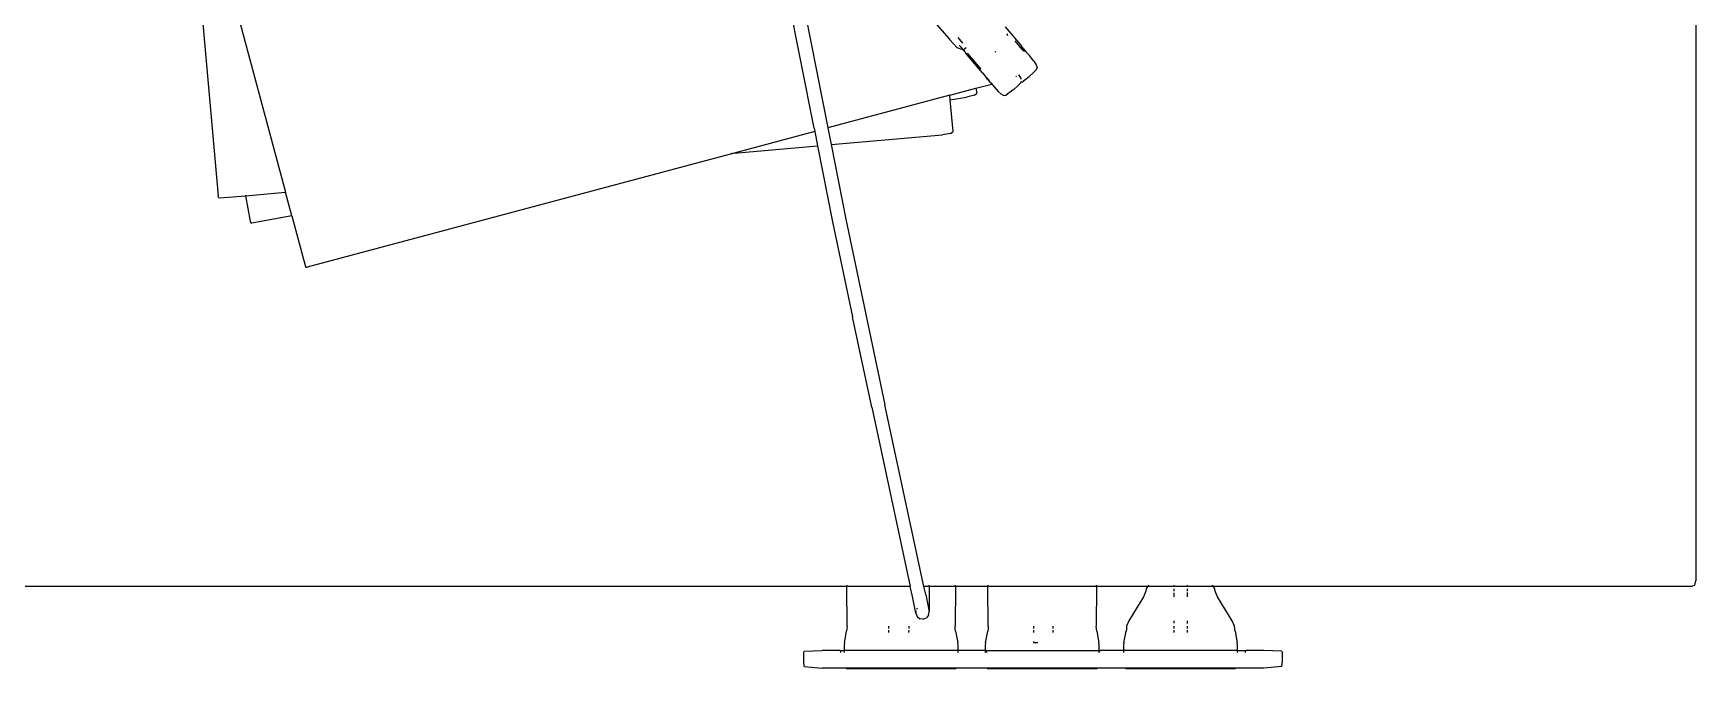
# Model space of a CAD drawing. Header units: metres. Extents: x -353 to 1688, y -477 to 135.
# Drawn here: x -298.1978 to -297.7919, y -222.5899 to -222.4346 of the extents above; entities that cross this region are included whole.
import ezdxf

# ---------------------------------------------------------------- set-up
doc = ezdxf.new("R2010")
doc.units = ezdxf.units.M
doc.header["$MEASUREMENT"] = 0
doc.layers.add('Edges', color=7, linetype='Continuous')
doc.layers.add('FURNITURE', color=130, linetype='Continuous', plot=False)

# ---------------------------------------------------------------- blocks, each defined once
blk = doc.blocks.new('c table')
at = {"layer": 'Edges'}
for p, q in [((836.52757, 429.97886), (836.52749, 429.97791)), ((836.52749, 429.97791), (836.52749, 429.97628)), ((836.52757, 429.97886), (836.53088, 429.97918)), ((836.53088, 429.97918), (836.53607, 429.97918)), ((836.53613, 429.97926), (836.53607, 429.97918)), ((836.53607, 429.97918), (836.55615, 429.97918)), ((836.53613, 429.97926), (836.55609, 429.97926)), ((836.55615, 429.97918), (836.55609, 429.97926)), ((836.55615, 429.97918), (836.56137, 429.97918)), ((836.56144, 429.97926), (836.56137, 429.97918)), ((836.56137, 429.97918), (836.58146, 429.97918)), ((836.56144, 429.97926), (836.58139, 429.97926)), ((836.58146, 429.97918), (836.58139, 429.97926)), ((836.58146, 429.97918), (836.58717, 429.97918)), ((836.58724, 429.97926), (836.58717, 429.97918)), ((836.58717, 429.97918), (836.60726, 429.97918)), ((836.58724, 429.97926), (836.60719, 429.97926)), ((836.60726, 429.97918), (836.60719, 429.97926)), ((836.60726, 429.97918), (836.61165, 429.97918)), ((836.61496, 429.97886), (836.61165, 429.97918)), ((836.61496, 429.97886), (836.61504, 429.97791)), ((836.61504, 429.97791), (836.61504, 429.97628)), ((836.52757, 429.97601), (836.52749, 429.97628)), ((836.52757, 429.97601), (836.53088, 429.97592)), ((836.53088, 429.97592), (836.53414, 429.97592)), ((836.53423, 429.97601), (836.53414, 429.97592)), ((836.53568, 429.97592), (836.53414, 429.97592)), ((836.53426, 429.97628), (836.53423, 429.97601)), ((836.53568, 429.97628), (836.53568, 429.97592)), ((836.53568, 429.97592), (836.53568, 429.97543)), ((836.53568, 429.97592), (836.55654, 429.97592)), ((836.53568, 429.97543), (836.5357, 429.97498)), ((836.5357, 429.97498), (836.53576, 429.97453)), ((836.53614, 429.97239), (836.53576, 429.97453)), ((836.55646, 429.97453), (836.55608, 429.97239)), ((836.55646, 429.97453), (836.55652, 429.97498)), ((836.55652, 429.97498), (836.55654, 429.97543)), ((836.55654, 429.97592), (836.55654, 429.97628)), ((836.55654, 429.97543), (836.55654, 429.97592)), ((836.55654, 429.97592), (836.56086, 429.97592)), ((836.56094, 429.97601), (836.56086, 429.97592)), ((836.56098, 429.97592), (836.56086, 429.97592)), ((836.56094, 429.97601), (836.56097, 429.97628)), ((836.56097, 429.97628), (836.56098, 429.97592)), ((836.56098, 429.97592), (836.56099, 429.97543)), ((836.58167, 429.97592), (836.56098, 429.97592)), ((836.56099, 429.97543), (836.56101, 429.97498)), ((836.56101, 429.97498), (836.56107, 429.97453)), ((836.56145, 429.97239), (836.56107, 429.97453)), ((836.57298, 429.97443), (836.5722, 429.97443)), ((836.57298, 429.97429), (836.57298, 429.97443)), ((836.58176, 429.97453), (836.58138, 429.97239)), ((836.58156, 429.97628), (836.58159, 429.97601)), ((836.58159, 429.97601), (836.58167, 429.97592)), ((836.58167, 429.97592), (836.58184, 429.97592)), ((836.58176, 429.97453), (836.58182, 429.97498)), ((836.58182, 429.97498), (836.58184, 429.97543)), ((836.58184, 429.97592), (836.58184, 429.97628)), ((836.58184, 429.97543), (836.58184, 429.97592)), ((836.58184, 429.97592), (836.58679, 429.97592)), ((836.58679, 429.97628), (836.58679, 429.97592)), ((836.58679, 429.97592), (836.58679, 429.97543)), ((836.58679, 429.97592), (836.60765, 429.97592)), ((836.58679, 429.97543), (836.58681, 429.97498)), ((836.58681, 429.97498), (836.58687, 429.97453)), ((836.58725, 429.97239), (836.58687, 429.97453)), ((836.60757, 429.97453), (836.60718, 429.97239)), ((836.60757, 429.97453), (836.60763, 429.97498)), ((836.60763, 429.97498), (836.60765, 429.97543)), ((836.60765, 429.97592), (836.60765, 429.97628)), ((836.60765, 429.97543), (836.60765, 429.97592)), ((836.60839, 429.97592), (836.60765, 429.97592)), ((836.60831, 429.97601), (836.60828, 429.97628)), ((836.60831, 429.97601), (836.60839, 429.97592)), ((836.60839, 429.97592), (836.61165, 429.97592)), ((836.61496, 429.97601), (836.61165, 429.97592)), ((836.61504, 429.97628), (836.61496, 429.97601)), ((836.53614, 429.97239), (836.5362, 429.97194)), ((836.5362, 429.97194), (836.53622, 429.97149)), ((836.53622, 429.97149), (836.53666, 429.97046)), ((836.54482, 429.97261), (836.54482, 429.97217)), ((836.54482, 429.97189), (836.54483, 429.97149)), ((836.54483, 429.97098), (836.54483, 429.97046)), ((836.54727, 429.97261), (836.54727, 429.97217)), ((836.54727, 429.97189), (836.54727, 429.97149)), ((836.54727, 429.97093), (836.54727, 429.97046)), ((836.55556, 429.97046), (836.556, 429.97149)), ((836.556, 429.97149), (836.55602, 429.97194)), ((836.55602, 429.97194), (836.55608, 429.97239)), ((836.56145, 429.97239), (836.56151, 429.97194)), ((836.56147, 429.96418), (836.56152, 429.97149)), ((836.56151, 429.97194), (836.56152, 429.97149)), ((836.56939, 429.97261), (836.56939, 429.97218)), ((836.56939, 429.97189), (836.56939, 429.97149)), ((836.57301, 429.97217), (836.57301, 429.97261)), ((836.57302, 429.97149), (836.57302, 429.97189)), ((836.58131, 429.97149), (836.58132, 429.97194)), ((836.58131, 429.97149), (836.58136, 429.96418)), ((836.58132, 429.97194), (836.58138, 429.97239)), ((836.58725, 429.97239), (836.58731, 429.97194)), ((836.58727, 429.96418), (836.58733, 429.97149)), ((836.58731, 429.97194), (836.58733, 429.97149)), ((836.59582, 429.97149), (836.59582, 429.97189)), ((836.59583, 429.97217), (836.59584, 429.97261)), ((836.59947, 429.97189), (836.59946, 429.97149)), ((836.59948, 429.97261), (836.59947, 429.97218)), ((836.60711, 429.97149), (836.60713, 429.97194)), ((836.60711, 429.97149), (836.60716, 429.96418)), ((836.60713, 429.97194), (836.60718, 429.97239)), ((836.53666, 429.97046), (836.53933, 429.96608)), ((836.5529, 429.96608), (836.55556, 429.97046)), ((836.59218, 429.96945), (836.59209, 429.96881)), ((836.59272, 429.96569), (836.59209, 429.96881)), ((836.59209, 429.96418), (836.59209, 429.96881)), ((836.59218, 429.96945), (836.59258, 429.96996)), ((836.59317, 429.9702), (836.59258, 429.96996)), ((836.59317, 429.9702), (836.59381, 429.9701)), ((836.59431, 429.9697), (836.59381, 429.9701)), ((836.59438, 429.96837), (836.5942, 429.96814)), ((836.59454, 429.9691), (836.59431, 429.9697)), ((836.59454, 429.9691), (836.5945, 429.96884)), ((836.59454, 429.96868), (836.59454, 429.9691)), ((836.59454, 429.9691), (836.59516, 429.96601)), ((836.53933, 429.96608), (836.53977, 429.96505)), ((836.53977, 429.96505), (836.53983, 429.96464)), ((836.53983, 429.96464), (836.54003, 429.96431)), ((836.54486, 429.96608), (836.54486, 429.9653)), ((836.54486, 429.96505), (836.54486, 429.96461)), ((836.54727, 429.96608), (836.54727, 429.96535)), ((836.54727, 429.96505), (836.54727, 429.96461)), ((836.55219, 429.96431), (836.55239, 429.96464)), ((836.55239, 429.96464), (836.55245, 429.96505)), ((836.55245, 429.96505), (836.5529, 429.96608)), ((836.59272, 429.96569), (836.59304, 429.96418)), ((836.59516, 429.96601), (836.59555, 429.96418)), ((836.45207, 429.96393), (836.45189, 429.96316)), ((836.45189, 429.47199), (836.45189, 429.96316)), ((836.45207, 429.96393), (836.45263, 429.96418)), ((836.45263, 429.96418), (836.5401, 429.96418)), ((836.54003, 429.96431), (836.5401, 429.96418)), ((836.5401, 429.96418), (836.54025, 429.96393)), ((836.5401, 429.96418), (836.54487, 429.96418)), ((836.54487, 429.96418), (836.54487, 429.96393)), ((836.54487, 429.96418), (836.54727, 429.96418)), ((836.54727, 429.96428), (836.54727, 429.96418)), ((836.54727, 429.96418), (836.54727, 429.96393)), ((836.54727, 429.96418), (836.55212, 429.96418)), ((836.55197, 429.96393), (836.55212, 429.96418)), ((836.55212, 429.96418), (836.55219, 429.96431)), ((836.55212, 429.96418), (836.56147, 429.96418)), ((836.56147, 429.96418), (836.56147, 429.96393)), ((836.56147, 429.96418), (836.58136, 429.96418)), ((836.58136, 429.96393), (836.58136, 429.96418)), ((836.58136, 429.96418), (836.58727, 429.96418)), ((836.58727, 429.96418), (836.58727, 429.96393)), ((836.58727, 429.96418), (836.59209, 429.96418)), ((836.59209, 429.96418), (836.59209, 429.96393)), ((836.59209, 429.96418), (836.59304, 429.96418)), ((836.59304, 429.96418), (836.60017, 429.93093)), ((836.59555, 429.96418), (836.60716, 429.96418)), ((836.60258, 429.9314), (836.59555, 429.96418)), ((836.60716, 429.96393), (836.60716, 429.96418)), ((836.60716, 429.96418), (836.87053, 429.96418)), ((836.60258, 429.9314), (836.6061, 429.91481)), ((836.60734, 429.89694), (836.60017, 429.93093)), ((836.60974, 429.89742), (836.6061, 429.91481)), ((836.62776, 429.88485), (836.70584, 429.90577)), ((836.70606, 429.90572), (836.70584, 429.90577)), ((836.7062, 429.90545), (836.70606, 429.90572)), ((836.70863, 429.89637), (836.7062, 429.90545)), ((836.61003, 429.88329), (836.60734, 429.89694)), ((836.61251, 429.88351), (836.60974, 429.89742)), ((836.70863, 429.89637), (836.71596, 429.89767)), ((836.70863, 429.89637), (836.7098, 429.89202)), ((836.71617, 429.8976), (836.71596, 429.89767)), ((836.71629, 429.89732), (836.71617, 429.8976)), ((836.71711, 429.89266), (836.71629, 429.89732)), ((836.71711, 429.89266), (836.7098, 429.89202)), ((836.72822, 429.82326), (836.7098, 429.89202)), ((836.72184, 429.89308), (836.71711, 429.89266)), ((836.71713, 429.89256), (836.71711, 429.89266)), ((836.72205, 429.893), (836.72184, 429.89308)), ((836.72205, 429.893), (836.72215, 429.8927)), ((836.72711, 429.83593), (836.72215, 429.8927)), ((836.61003, 429.88329), (836.58962, 429.88151)), ((836.61063, 429.88026), (836.61003, 429.88329)), ((836.62776, 429.88485), (836.61251, 429.88351)), ((836.61301, 429.88089), (836.61251, 429.88351)), ((836.61301, 429.88089), (836.62776, 429.88485)), ((836.62833, 429.8849), (836.62825, 429.88489)), ((836.58817, 429.88128), (836.58771, 429.88094)), ((836.58771, 429.88094), (836.58822, 429.87514)), ((836.58817, 429.88128), (836.58962, 429.88151)), ((836.58829, 429.87427), (836.61063, 429.88026)), ((836.61479, 429.85924), (836.61063, 429.88026)), ((836.61315, 429.88027), (836.61301, 429.88089)), ((836.61315, 429.88027), (836.61899, 429.85066)), ((836.57661, 429.87321), (836.57743, 429.87386)), ((836.57743, 429.87386), (836.57801, 429.87425)), ((836.57847, 429.87434), (836.57801, 429.87425)), ((836.57847, 429.87434), (836.57894, 429.87409)), ((836.57894, 429.87409), (836.57949, 429.87357)), ((836.58021, 429.87275), (836.57949, 429.87357)), ((836.58382, 429.87427), (836.58339, 429.87389)), ((836.58355, 429.873), (836.58339, 429.87389)), ((836.58829, 429.87427), (836.58355, 429.873)), ((836.58382, 429.87427), (836.58525, 429.87462)), ((836.58822, 429.87514), (836.58525, 429.87462)), ((836.58822, 429.87514), (836.58829, 429.87427)), ((836.58829, 429.87427), (836.5883, 429.87423)), ((836.57377, 429.87083), (836.57298, 429.87013)), ((836.5746, 429.87148), (836.57377, 429.87083)), ((836.57517, 429.87187), (836.5746, 429.87148)), ((836.57517, 429.87187), (836.57529, 429.87189)), ((836.57523, 429.87137), (836.57533, 429.87106)), ((836.57529, 429.87189), (836.57525, 429.87178)), ((836.57534, 429.87201), (836.57529, 429.87189)), ((836.57529, 429.87189), (836.57541, 429.87192)), ((836.57533, 429.87106), (836.57569, 429.87054)), ((836.57534, 429.87201), (836.57582, 429.87251)), ((836.57661, 429.87321), (836.57582, 429.87251)), ((836.57624, 429.87093), (836.57609, 429.87078)), ((836.58065, 429.87222), (836.58021, 429.87275)), ((836.58049, 429.87218), (836.58065, 429.87222)), ((836.58355, 429.873), (836.58065, 429.87222)), ((836.58081, 429.87202), (836.58065, 429.87222)), ((836.58084, 429.87198), (836.58081, 429.87202)), ((836.58097, 429.87185), (836.58084, 429.87198)), ((836.58139, 429.87134), (836.58097, 429.87185)), ((836.58121, 429.87147), (836.58097, 429.87185)), ((836.58122, 429.87138), (836.58121, 429.87147)), ((836.58128, 429.87134), (836.58122, 429.87138)), ((836.5813, 429.8713), (836.58128, 429.87134)), ((836.58133, 429.87124), (836.5813, 429.8713)), ((836.58159, 429.87103), (836.58133, 429.87124)), ((836.58139, 429.87134), (836.58178, 429.87084)), ((836.58178, 429.87084), (836.58159, 429.87103)), ((836.5818, 429.87082), (836.58178, 429.87084)), ((836.58236, 429.87019), (836.5818, 429.87082)), ((836.58356, 429.8729), (836.58355, 429.873)), ((836.57234, 429.86919), (836.5725, 429.86963)), ((836.57249, 429.86868), (836.57234, 429.86919)), ((836.57292, 429.86805), (836.57249, 429.86868)), ((836.57298, 429.87013), (836.5725, 429.86963)), ((836.57292, 429.86805), (836.57356, 429.86725)), ((836.58236, 429.87019), (836.58485, 429.86722)), ((836.58255, 429.86953), (836.58505, 429.86655)), ((836.57356, 429.86725), (836.57376, 429.86701)), ((836.57376, 429.86701), (836.57422, 429.86649)), ((836.57422, 429.86649), (836.57425, 429.86645)), ((836.57425, 429.86645), (836.57435, 429.8663)), ((836.57435, 429.8663), (836.57478, 429.86579)), ((836.57435, 429.8663), (836.57468, 429.86599)), ((836.5748, 429.86591), (836.57465, 429.86622)), ((836.57465, 429.86622), (836.57477, 429.86619)), ((836.57468, 429.86599), (836.5748, 429.86591)), ((836.57477, 429.86619), (836.57497, 429.86599)), ((836.57521, 429.86532), (836.57478, 429.86579)), ((836.57483, 429.86587), (836.5748, 429.86591)), ((836.57483, 429.86587), (836.57496, 429.86577)), ((836.57483, 429.86587), (836.57521, 429.86532)), ((836.57505, 429.86581), (836.57496, 429.86577)), ((836.575, 429.86596), (836.57497, 429.86599)), ((836.57505, 429.86581), (836.575, 429.86596)), ((836.575, 429.86596), (836.57636, 429.86433)), ((836.57522, 429.8653), (836.57521, 429.86532)), ((836.57575, 429.86464), (836.57522, 429.8653)), ((836.57817, 429.86175), (836.57575, 429.86464)), ((836.57998, 429.8663), (836.57991, 429.86623)), ((836.57998, 429.8663), (836.58007, 429.86636)), ((836.58485, 429.86722), (836.58538, 429.86656)), ((836.58562, 429.86569), (836.58531, 429.86554)), ((836.58538, 429.86656), (836.58539, 429.86654)), ((836.58539, 429.86654), (836.58555, 429.86631)), ((836.58539, 429.86654), (836.58558, 429.86635)), ((836.58555, 429.86631), (836.58571, 429.86602)), ((836.58558, 429.86635), (836.58604, 429.86581)), ((836.5857, 429.86571), (836.58562, 429.86569)), ((836.58571, 429.86602), (836.58577, 429.86598)), ((836.5858, 429.86595), (836.58577, 429.86598)), ((836.58583, 429.86589), (836.5858, 429.86595)), ((836.58591, 429.86586), (836.58583, 429.86589)), ((836.58591, 429.86586), (836.58598, 429.86579)), ((836.58598, 429.86579), (836.58592, 429.86577)), ((836.58593, 429.86475), (836.58679, 429.86373)), ((836.58604, 429.86581), (836.58598, 429.86579)), ((836.58598, 429.86579), (836.58624, 429.86556)), ((836.58608, 429.86582), (836.58604, 429.86581)), ((836.58624, 429.86556), (836.58604, 429.86581)), ((836.5864, 429.86579), (836.58608, 429.86582)), ((836.58624, 429.86556), (836.58635, 429.86541)), ((836.58638, 429.86537), (836.58635, 429.86541)), ((836.58638, 429.86537), (836.5866, 429.86511)), ((836.5864, 429.86579), (836.58695, 429.86559)), ((836.58663, 429.86509), (836.5866, 429.86511)), ((836.58828, 429.86413), (836.58695, 429.86559)), ((836.57787, 429.863), (836.57777, 429.86335)), ((836.58846, 429.86392), (836.58828, 429.86413)), ((836.59151, 429.86042), (836.58846, 429.86392))]:
    blk.add_line(p, q, dxfattribs=at)

msp = doc.modelspace()

# ---------------------------------------------------------------- block references
at = {"layer": 'FURNITURE', "xscale": 1.335102431208862, "yscale": 1.335102431208862, "zscale": 1.335102431208862, "rotation": 180}
msp.add_blockref('c table', (818.95708, 351.47646), dxfattribs=at)

doc.saveas('drawing.dxf')
